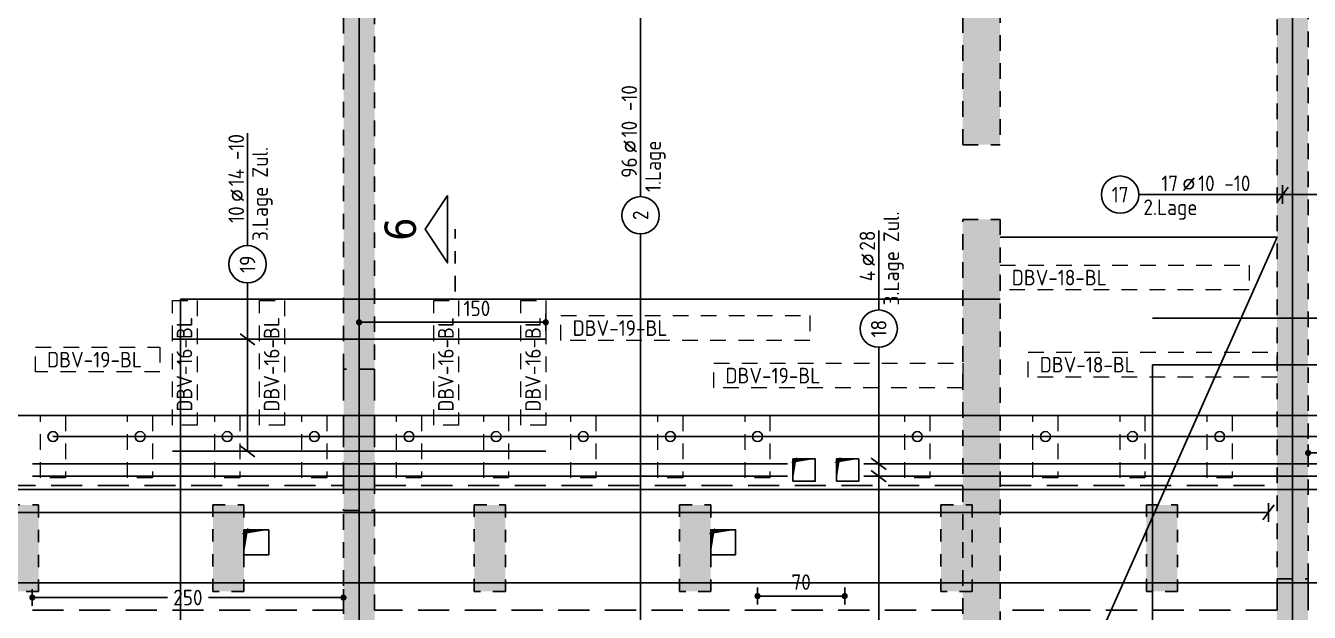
# Model space of a CAD drawing. Extents: x -4.3 to 79.3, y -6.3 to 34.2.
# Drawn here: x 19.38 to 29.69, y 17.61 to 22.33 of the extents above; entities that cross this region are included whole.
import ezdxf
from ezdxf.enums import TextEntityAlignment as Align

# ---------------------------------------------------------------- set-up
doc = ezdxf.new("R2010")
doc.units = 0
doc.header["$LTSCALE"] = 0.5
for name, pattern in [('AUSGEZOGEN', [1000.01, 1000, 0.01]), ('DASHED', [0.75, 0.5, -0.25]), ('DOT', [0.175, 0.05, -0.125]), ('HIDDEN', [0.375, 0.25, -0.125]), ('PUNKT', [0.175, 0.05, -0.125]), ('STRICHLINIE', [0.75, 0.5, -0.25]), ('STRICHPUNKT2', [0.55, 0.25, -0.125, 0.05, -0.125]), ('VERDECKT', [0.375, 0.25, -0.125])]:
    doc.linetypes.add(name, pattern=pattern)
for name, color, linetype in [('1.UG', 7, 'Continuous'), ('ACHSEN', 7, 'Continuous'), ('BETON', 7, 'Continuous'), ('grau_mittel', 7, 'Continuous'), ('HILFE', 7, 'Continuous'), ('MASSE', 7, 'Continuous'), ('OBJEKT', 7, 'Continuous'), ('RND', 7, 'Continuous'), ('SCHATTEN', 7, 'Continuous'), ('SCHNITTE', 7, 'Continuous'), ('TWP_Auflager_Schraff', 7, 'Continuous'), ('VERDECKT', 7, 'Continuous'), ('VERDECKT2', 7, 'Continuous')]:
    doc.layers.add(name, color=color, linetype=linetype)
doc.layers.add('NOPLOT', color=7, linetype='Continuous', plot=False)
doc.styles.add('helv', font='tahoma.ttf')
doc.styles.add('txt', font='isocp.shx')
doc.dimstyles.new('DOT_I', dxfattribs={"dimscale": 0.5, "dimtxt": 0.25, "dimasz": 0.25, "dimexe": 0.1, "dimexo": 0.3, "dimgap": 0.1, "dimtad": 1, "dimdec": 3, "dimzin": 3, "dimtxsty": 'txt', "dimblk": 'DOT', "dimblk1": 'DOT', "dimblk2": 'DOT', "dimsah": 1, "dimcen": 0.1, "dimse1": 1, "dimse2": 1, "dimazin": 0, "dimtfac": 1, "dimtdec": 4, "dimtix": 1, "dimtmove": 2, "dimatfit": 3, "dimfxl": 0, "dimtvp": 1, "dimtolj": 1, "dimtzin": 0, "dimarcsym": 0})

# ---------------------------------------------------------------- blocks, each defined once
blk = doc.blocks.new('lei_gre')
at = {"layer": 'RND', "color": 7, "linetype": 'Continuous'}
for p, q in [((-0.09, -0.12), (0.09, 0.12)), ((0, 0.15), (0, -0.15))]:
    blk.add_line(p, q, dxfattribs=at)
blk = doc.blocks.new('RND_LEI')
at = {"layer": 'RND', "color": 7, "linetype": 'Continuous'}
blk.add_line((1.022, 0.066), (1.19, 0.27), dxfattribs=at)
for centre, radius in [((0, 0), 0.3), ((1.106, 0.168), 0.075)]:
    blk.add_circle(centre, radius, dxfattribs=at)
at = {"layer": 'RND', "color": 7, "linetype": 'Continuous', "style": 'txt'}
blk.add_attdef('ANZ', text='', height=0.25, dxfattribs=at).set_placement((0.931, 0.057), align=Align.RIGHT)
for tag, p in [('DUM', (1.253, 0.057)), ('ABSTD', (1.674, 0.057)), ('POSTXT', (0.374, -0.327))]:
    blk.add_attdef(tag, p, '', height=0.25, dxfattribs=at)
blk.add_attdef('POSL', text='', height=0.25, dxfattribs=at).set_placement((0, 0), align=Align.MIDDLE)
blk = doc.blocks.new('DOT')
at = {"layer": 'MASSE', "color": 7, "linetype": 'Continuous'}
for p, q in [((0, 0), (-1, 0)), ((0, 0.54), (0, -0.54))]:
    blk.add_line(p, q, dxfattribs=at)
at = {"layer": 'MASSE', "color": 7, "linetype": 'Continuous', "const_width": 0.2}
blk.add_lwpolyline([(-0.1, 0, 1), (0.1, 0, 1)], format="xyb", close=True, dxfattribs=at)
blk = doc.blocks.new('*D39')
at = {"layer": 'Defpoints', "color": 0, "linetype": 'AUSGEZOGEN', "transparency": 16777216}
for p in [(29.679, 18.894), (29.679, 18.894), (30.679, 18.894)]:
    blk.add_point(p, dxfattribs=at)
at = {"layer": 'MASSE', "color": 0, "linetype": 'AUSGEZOGEN', "lineweight": -2, "transparency": 16777216}
for p, q in [((29.804, 18.894), (30.075, 18.894)), ((30.554, 18.894), (30.375, 18.894))]:
    blk.add_line(p, q, dxfattribs=at)
at = {"layer": 'MASSE', "color": 0, "linetype": 'AUSGEZOGEN', "lineweight": -2, "transparency": 16777216, "xscale": 0.125, "yscale": 0.125, "zscale": 0.125, "rotation": 180}
blk.add_blockref('DOT', (29.679, 18.894), dxfattribs=at)
at = {"layer": 'MASSE', "color": 0, "linetype": 'AUSGEZOGEN', "lineweight": -2, "transparency": 16777216, "xscale": 0.125, "yscale": 0.125, "zscale": 0.125}
blk.add_blockref('DOT', (30.679, 18.894), dxfattribs=at)
at = {"layer": 'MASSE', "color": 0, "linetype": 'AUSGEZOGEN', "transparency": 16777216, "insert": (30.225, 18.894), "char_height": 0.125, "attachment_point": 5, "style": 'txt'}
blk.add_mtext('\\A1;100', dxfattribs=at)
blk = doc.blocks.new('*D40')
at = {"layer": 'Defpoints', "color": 0, "linetype": 'AUSGEZOGEN', "transparency": 16777216}
for p in [(22.054, 19.944), (22.054, 19.944), (23.554, 19.944)]:
    blk.add_point(p, dxfattribs=at)
at = {"layer": 'MASSE', "color": 0, "linetype": 'AUSGEZOGEN', "lineweight": -2, "transparency": 16777216}
blk.add_line((23.429, 19.944), (22.179, 19.944), dxfattribs=at)
at = {"layer": 'MASSE', "color": 0, "linetype": 'AUSGEZOGEN', "lineweight": -2, "transparency": 16777216, "xscale": 0.125, "yscale": 0.125, "zscale": 0.125, "rotation": 180}
blk.add_blockref('DOT', (22.054, 19.944), dxfattribs=at)
at = {"layer": 'MASSE', "color": 0, "linetype": 'AUSGEZOGEN', "lineweight": -2, "transparency": 16777216, "xscale": 0.125, "yscale": 0.125, "zscale": 0.125}
blk.add_blockref('DOT', (23.554, 19.944), dxfattribs=at)
at = {"layer": 'MASSE', "color": 0, "linetype": 'AUSGEZOGEN', "transparency": 16777216, "insert": (23.001, 20.056), "char_height": 0.125, "attachment_point": 5, "style": 'txt'}
blk.add_mtext('\\A1;150', dxfattribs=at)
blk = doc.blocks.new('*D43')
at = {"layer": 'Defpoints', "color": 0, "linetype": 'AUSGEZOGEN', "transparency": 16777216}
for p in [(19.429, 17.732), (19.429, 17.732), (21.929, 17.732)]:
    blk.add_point(p, dxfattribs=at)
at = {"layer": 'MASSE', "color": 0, "linetype": 'AUSGEZOGEN', "lineweight": -2, "transparency": 16777216}
for p, q in [((19.554, 17.732), (20.515, 17.732)), ((21.804, 17.732), (20.844, 17.732))]:
    blk.add_line(p, q, dxfattribs=at)
at = {"layer": 'MASSE', "color": 0, "linetype": 'AUSGEZOGEN', "lineweight": -2, "transparency": 16777216, "xscale": 0.125, "yscale": 0.125, "zscale": 0.125, "rotation": 180}
blk.add_blockref('DOT', (19.429, 17.732), dxfattribs=at)
at = {"layer": 'MASSE', "color": 0, "linetype": 'AUSGEZOGEN', "lineweight": -2, "transparency": 16777216, "xscale": 0.125, "yscale": 0.125, "zscale": 0.125}
blk.add_blockref('DOT', (21.929, 17.732), dxfattribs=at)
at = {"layer": 'MASSE', "color": 0, "linetype": 'AUSGEZOGEN', "transparency": 16777216, "insert": (20.679, 17.732), "char_height": 0.125, "attachment_point": 5, "style": 'txt'}
blk.add_mtext('\\A1;250', dxfattribs=at)
blk = doc.blocks.new('SCHN-1')
at = {"layer": 'SCHNITTE', "color": 5, "linetype": 'Continuous'}
blk.add_lwpolyline([(0.54, 0.125), (0, 0.485), (-0.54, 0.125)], close=True, dxfattribs=at)
at = {"layer": 'SCHNITTE', "color": 6, "linetype": 'Continuous', "style": 'helv'}
blk.add_attdef('SCHN-1', text='', height=0.5, dxfattribs=at).set_placement((0, 0.635), align=Align.CENTER)
blk = doc.blocks.new('*D74')
at = {"layer": 'Defpoints', "color": 0, "linetype": 'AUSGEZOGEN', "transparency": 16777216}
for p in [(25.256, 17.744), (25.256, 17.744), (25.956, 17.744)]:
    blk.add_point(p, dxfattribs=at)
at = {"layer": 'MASSE', "color": 0, "linetype": 'AUSGEZOGEN', "lineweight": -2, "transparency": 16777216}
blk.add_line((25.831, 17.744), (25.381, 17.744), dxfattribs=at)
at = {"layer": 'MASSE', "color": 0, "linetype": 'AUSGEZOGEN', "lineweight": -2, "transparency": 16777216, "xscale": 0.125, "yscale": 0.125, "zscale": 0.125, "rotation": 180}
blk.add_blockref('DOT', (25.256, 17.744), dxfattribs=at)
at = {"layer": 'MASSE', "color": 0, "linetype": 'AUSGEZOGEN', "lineweight": -2, "transparency": 16777216, "xscale": 0.125, "yscale": 0.125, "zscale": 0.125}
blk.add_blockref('DOT', (25.956, 17.744), dxfattribs=at)
at = {"layer": 'MASSE', "color": 0, "linetype": 'AUSGEZOGEN', "transparency": 16777216, "insert": (25.606, 17.856), "char_height": 0.125, "attachment_point": 5, "style": 'txt'}
blk.add_mtext('\\A1;70', dxfattribs=at)

msp = doc.modelspace()

# ---------------------------------------------------------------- hatches: boundary and pattern name
at = {"layer": '1.UG', "linetype": 'DOT'}
h = msp.add_hatch(dxfattribs=at)
h.set_pattern_fill('DOTS', scale=0.05, double=1)
h.set_pattern_definition([(0, (-9.57269, -49.19887), (0.0396875, 0.079375), [0, -0.079375])])
h.paths.add_polyline_path([(32.3895, 13.9513), (32.3895, 13.7013), (33.9795, 13.7013), (33.9795, 11.7263), (32.3895, 11.7263), (32.3895, 11.4763), (37.1795, 11.4763), (37.1795, 12.1863), (36.9295, 12.1863), (36.9295, 11.7263), (34.2295, 11.7263), (34.2295, 13.7013), (36.9295, 13.7013), (36.9295, 13.2363), (37.1795, 13.2363), (37.1795, 14.101), (36.9295, 14.101), (36.9295, 13.9513)], flags=17)
h.paths.add_polyline_path([(13.3545, 11.4763), (13.3545, 11.7263), (9.5895, 11.7263), (9.5895, 11.4763)], flags=17)
h.paths.add_polyline_path([(4.6895, 13.8713), (4.6895, 25.6763), (8.1795, 25.6763), (8.1795, 17.7263), (9.5545, 17.7263), (9.5545, 17.9763), (8.4295, 17.9763), (8.4295, 25.6763), (10.6795, 25.6763), (10.6795, 24.4363), (10.9295, 24.4363), (10.9295, 25.9763), (4.5295, 25.9763), (4.5295, 18.9013), (4.4795, 18.9013), (4.4795, 14.1713), (4.0245, 14.1713), (4.0245, 13.8713)])
h.paths.add_polyline_path([(10.9295, 23.3013), (10.6795, 23.3013), (10.6795, 17.7263), (10.9295, 17.7263)])
h.paths.add_polyline_path([(43.1545, 11.7513), (43.1545, 11.4513), (43.4545, 11.4513), (43.4545, 11.7513)])
h.paths.add_polyline_path([(43.4545, 18.4763), (43.1545, 18.4763), (43.1545, 17.7263), (43.4545, 17.7263)])
h.paths.add_polyline_path([(43.4545, 25.9763), (36.9295, 25.9763), (36.9295, 24.4363), (37.1795, 24.4363), (37.1795, 25.6763), (39.4295, 25.6763), (39.4295, 17.9763), (38.3045, 17.9763), (38.3045, 17.7263), (39.6795, 17.7263), (39.6795, 25.6763), (43.1545, 25.6763), (43.1545, 20.9763), (43.4545, 20.9763)])
h.paths.add_polyline_path([(36.9295, 17.9763), (35.8795, 17.9763), (35.8795, 17.7263), (37.1795, 17.7263), (37.1795, 23.3013), (36.9295, 23.3013)])
h.paths.add_polyline_path([(34.2295, 17.7813), (34.4795, 17.7813), (34.4795, 18.4763), (34.2295, 18.4763)])
h.paths.add_polyline_path([(32.3795, 18.4763), (32.1295, 18.4763), (32.1295, 17.7813), (32.3795, 17.7813)])
h.paths.add_polyline_path([(30.7295, 18.4763), (30.4795, 18.4763), (30.4795, 17.7813), (30.7295, 17.7813)])
h.paths.add_polyline_path([(28.6295, 18.4763), (28.3795, 18.4763), (28.3795, 17.7813), (28.6295, 17.7813)])
h.paths.add_polyline_path([(26.7295, 17.7813), (26.9795, 17.7813), (26.9795, 18.4763), (26.7295, 18.4763)])
h.paths.add_polyline_path([(24.6295, 17.7813), (24.8795, 17.7813), (24.8795, 18.4763), (24.6295, 18.4763)])
h.paths.add_polyline_path([(22.9795, 17.7813), (23.2295, 17.7813), (23.2295, 18.4763), (22.9795, 18.4763)])
h.paths.add_polyline_path([(21.1295, 18.4763), (20.8795, 18.4763), (20.8795, 17.7813), (21.1295, 17.7813)])
h.paths.add_polyline_path([(19.2295, 17.7813), (19.4795, 17.7813), (19.4795, 18.4763), (19.2295, 18.4763)])
h.paths.add_polyline_path([(17.1295, 17.7813), (17.3795, 17.7813), (17.3795, 18.4763), (17.1295, 18.4763)])
h.paths.add_polyline_path([(15.7295, 18.4763), (15.4795, 18.4763), (15.4795, 17.7813), (15.7295, 17.7813)])
h.paths.add_polyline_path([(13.6295, 18.4763), (13.3795, 18.4763), (13.3795, 17.7813), (13.6295, 17.7813)])
h.paths.add_polyline_path([(14.7045, 25.9763), (14.4045, 25.9763), (14.4045, 25.6763), (14.7045, 25.6763)])
h.paths.add_polyline_path([(21.9045, 25.6763), (22.2045, 25.6763), (22.2045, 25.9763), (21.9045, 25.9763)])
h.paths.add_polyline_path([(29.7045, 25.9763), (29.4045, 25.9763), (29.4045, 25.6763), (29.7045, 25.6763)])
h.paths.add_polyline_path([(31.1045, 11.7263), (19.0295, 11.7263), (19.0295, 15.8513), (20.2295, 15.8513), (20.2295, 16.1013), (17.4645, 16.1013), (17.4645, 15.8513), (17.6145, 15.8513), (17.6145, 14.6613), (14.7645, 14.6613), (14.7645, 15.8513), (16.5795, 15.8513), (16.5795, 16.1013), (8.1795, 16.1013), (8.1795, 11.4763), (8.5795, 11.4763), (8.5795, 11.7263), (8.4295, 11.7263), (8.4295, 15.8513), (14.5145, 15.8513), (14.5145, 11.7263), (14.3645, 11.7263), (14.3645, 11.4763), (14.9145, 11.4763), (14.9145, 11.7263), (14.7645, 11.7263), (14.7645, 14.4113), (17.8645, 14.4113), (17.8645, 15.8513), (18.7795, 15.8513), (18.7795, 11.7263), (15.9245, 11.7263), (15.9245, 11.4763), (31.5045, 11.4763), (31.5045, 11.7263), (31.3545, 11.7263), (31.3545, 13.7013), (31.5045, 13.7013), (31.5045, 13.9513), (31.3545, 13.9513), (31.3545, 15.8513), (36.9295, 15.8513), (36.9295, 14.986), (37.1795, 14.986), (37.1795, 16.1013), (31.1045, 16.1013)])
h.paths.add_polyline_path([(4.4795, 10.4763), (4.6895, 10.4763), (4.6895, 11.8213), (4.0245, 11.8213), (4.0245, 11.5213), (4.4795, 11.5213)])
at = {"layer": 'grau_mittel'}
h = msp.add_hatch(color=61, dxfattribs=at)
h.paths.add_polyline_path([(11.7045, 14.2263), (11.7045, 13.9763), (13.7145, 13.9763), (13.7145, 14.2263)])
h.paths.add_polyline_path([(20.7295, 14.2263), (20.7295, 13.9763), (22.6795, 13.9763), (22.6795, 14.2263), (22.1795, 14.2263), (22.1795, 18.4313), (21.9295, 18.4313), (21.9295, 14.2263)])
h.paths.add_polyline_path([(17.6145, 14.2263), (17.6145, 14.1613), (17.3645, 14.1613), (17.3645, 14.2263), (15.0145, 14.2263), (15.0145, 14.1613), (14.7645, 14.1613), (14.7645, 14.2263), (13.7145, 14.2263), (13.7145, 13.9763), (20.1295, 13.9763), (20.1295, 14.2263)])
h.paths.add_polyline_path([(26.9045, 21.3712), (27.2045, 21.3712), (27.2045, 26.9763), (26.9045, 26.9763), (26.9045, 25.9763), (24.5595, 25.9763), (24.5595, 25.6763), (26.9045, 25.6763)])
h.paths.add_polyline_path([(27.2045, 20.7712), (26.9045, 20.7712), (26.9045, 14.2263), (23.2795, 14.2263), (23.2795, 13.9763), (27.2045, 13.9763)])
h = msp.add_hatch(color=61, dxfattribs=at)
h.paths.add_polyline_path([(37.6895, 21.7263), (37.6895, 21.4763), (37.7995, 21.4763), (37.7995, 21.7263)])
h.paths.add_polyline_path([(16.9295, 10.4763), (17.1795, 10.4763), (17.1795, 11.4763), (17.4145, 11.4763), (17.4145, 11.7263), (16.7945, 11.7263), (16.7945, 11.4763), (16.9295, 11.4763)])
h.paths.add_polyline_path([(8.1795, 17.1262), (8.4295, 17.1262), (8.4295, 17.3163), (8.1795, 17.3163)])
h.paths.add_polyline_path([(8.4295, 16.9262), (8.1795, 16.9262), (8.1795, 15.8013), (4.7545, 15.8013), (4.7545, 18.6513), (8.1795, 18.6513), (8.1795, 18.4513), (8.4295, 18.4513), (8.4295, 19.0513), (8.1795, 19.0513), (8.1795, 18.9013), (4.7545, 18.9013), (4.7545, 25.6763), (8.1795, 25.6763), (8.1795, 20.5513), (8.4295, 20.5513), (8.4295, 25.9763), (4.4545, 25.9763), (4.4545, 18.9013), (4.4045, 18.9013), (4.4045, 10.4763), (4.7545, 10.4763), (4.7545, 11.4763), (8.5495, 11.4763), (8.5495, 11.7263), (8.4295, 11.7263), (8.4295, 12.4713), (8.1795, 12.4713), (8.1795, 11.7263), (4.7545, 11.7263), (4.7545, 15.5513), (8.1795, 15.5513), (8.1795, 14.4813), (8.4295, 14.4813)])
h.paths.add_polyline_path([(11.4295, 11.7263), (11.4295, 11.4763), (14.7845, 11.4763), (14.7845, 11.7263)])
h.paths.add_polyline_path([(11.1295, 11.4763), (11.1295, 11.7263), (10.5595, 11.7263), (10.5595, 11.4763), (10.6795, 11.4763), (10.6795, 10.4763), (10.9295, 10.4763), (10.9295, 11.4763)])
h.paths.add_polyline_path([(19.6245, 11.4763), (19.6245, 11.7263), (19.4245, 11.7263), (19.4245, 11.4763)])
h.paths.add_polyline_path([(27.2845, 11.4763), (27.2845, 11.7263), (19.9244, 11.7263), (19.9244, 11.4763)])
h.paths.add_polyline_path([(31.7545, 13.7013), (32.1545, 13.7013), (32.1545, 13.9513), (32.0045, 13.9513), (32.0045, 15.6512), (31.7545, 15.6512)])
h.paths.add_polyline_path([(34.2295, 13.5012), (33.9795, 13.5012), (33.9795, 11.7263), (32.0045, 11.7263), (32.0045, 13.5011), (31.7545, 13.5011), (31.7545, 11.7263), (29.6795, 11.7263), (29.6795, 12.3463), (29.4295, 12.3463), (29.4295, 11.7263), (27.5845, 11.7263), (27.5845, 11.4763), (30.0545, 11.4763), (30.0545, 10.4763), (30.3045, 10.4763), (30.3045, 11.4763), (36.9295, 11.4763), (36.9295, 10.4763), (37.1795, 10.4763), (37.1795, 12.1863), (36.9295, 12.1863), (36.9295, 11.7263), (34.2295, 11.7263)])
h.paths.add_polyline_path([(36.7795, 16.1013), (36.7795, 15.8513), (36.9295, 15.8513), (36.9295, 14.9863), (37.1795, 14.9863), (37.1795, 16.1013)])
h.paths.add_polyline_path([(37.1795, 13.4862), (37.0995, 13.4862), (37.0995, 13.6362), (37.1795, 13.6362), (37.1795, 14.1013), (36.9295, 14.1013), (36.9295, 13.9513), (34.2295, 13.9512), (34.2295, 15.8513), (36.5295, 15.8513), (36.5295, 16.1013), (33.0395, 16.1013), (33.0395, 15.8513), (33.9795, 15.8512), (33.9795, 13.9513), (33.0395, 13.9513), (33.0395, 13.7013), (36.9295, 13.7013), (36.9295, 13.2363), (37.1795, 13.2363)])
h.paths.add_polyline_path([(36.5295, 18.3513), (36.5295, 18.6013), (35.7495, 18.6013), (35.7495, 18.3513)])
h.paths.add_polyline_path([(36.8295, 18.6013), (36.8295, 18.3513), (37.7995, 18.3513), (37.7995, 18.6013), (37.1795, 18.6013), (37.1795, 20.2463), (36.9295, 20.2463), (36.9295, 18.6013)])
h.paths.add_polyline_path([(29.9795, 18.6013), (29.9795, 18.3513), (30.8645, 18.3513), (30.8645, 18.6013)])
h.paths.add_polyline_path([(32.1545, 16.1013), (29.4295, 16.1013), (29.4295, 13.3563), (29.6795, 13.3563), (29.6795, 15.8513), (31.7545, 15.8513), (31.7545, 15.8512), (32.0045, 15.8512), (32.0045, 15.8513), (32.1545, 15.8513)])
h.paths.add_polyline_path([(31.5595, 25.7762), (31.5595, 25.6763), (35.0495, 25.6763), (35.0495, 25.7762), (35.2495, 25.7762), (35.2495, 25.6763), (36.9295, 25.6763), (36.9295, 20.5463), (37.1795, 20.5463), (37.1795, 21.4763), (37.5895, 21.4763), (37.5895, 21.7263), (37.1795, 21.7263), (37.1795, 25.6763), (39.4295, 25.6763), (39.4295, 21.7263), (38.8095, 21.7263), (38.8095, 21.4763), (39.4295, 21.4763), (39.4295, 18.6013), (38.8095, 18.6013), (38.8095, 18.3513), (39.4295, 18.3513), (39.4295, 18.1513), (39.6795, 18.1513), (39.6795, 25.6763), (43.1545, 25.6763), (43.1545, 16.5013), (39.6795, 16.5013), (39.6795, 16.6513), (39.4295, 16.6513), (39.4295, 15.2513), (39.6795, 15.2513), (39.6795, 15.6263), (39.5795, 15.6263), (39.5795, 15.9763), (39.6795, 15.9763), (39.6795, 16.2513), (43.1545, 16.2513), (43.1545, 11.4263), (39.6795, 11.4263), (39.6795, 12.2263), (39.4295, 12.2263), (39.4295, 11.0263), (39.6795, 11.0263), (39.6795, 11.1763), (43.1545, 11.1763), (43.1545, 10.4763), (43.4545, 10.4763), (43.4545, 25.9763), (29.4295, 25.9763), (29.4295, 17.8813), (29.6795, 17.8813), (29.6795, 25.6763), (31.3595, 25.6763), (31.3595, 25.7762)])
h = msp.add_hatch(color=61, dxfattribs=at)
h.paths.add_polyline_path([(22.1795, 19.5663), (21.9295, 19.5663), (21.9295, 18.4313), (22.1795, 18.4313)])
h.paths.add_polyline_path([(22.1795, 24.0413), (21.9295, 24.0413), (21.9295, 19.5663), (22.1795, 19.5663)])
h.paths.add_polyline_path([(22.1795, 25.1763), (21.9295, 25.1763), (21.9295, 24.0413), (22.1795, 24.0413)])
msp.add_hatch(color=61, dxfattribs=at).paths.add_polyline_path([(29.4295, 16.6312), (29.6795, 16.6312), (29.6795, 17.8813), (29.4295, 17.8813)])

# ---------------------------------------------------------------- linework, layer by layer
at = {"layer": '1.UG', "color": 7, "linetype": 'PUNKT', "lineweight": -2}
for points in [[(19.2295, 18.4763), (19.4795, 18.4763), (19.4795, 17.7813), (19.2295, 17.7813)], [(20.8795, 18.4763), (21.1295, 18.4763), (21.1295, 17.7813), (20.8795, 17.7813)], [(22.9795, 18.4763), (23.2295, 18.4763), (23.2295, 17.7813), (22.9795, 17.7813)], [(24.6295, 18.4763), (24.8795, 18.4763), (24.8795, 17.7813), (24.6295, 17.7813)], [(26.7295, 18.4763), (26.9795, 18.4763), (26.9795, 17.7813), (26.7295, 17.7813)], [(28.3795, 18.4763), (28.6295, 18.4763), (28.6295, 17.7813), (28.3795, 17.7813)]]:
    msp.add_lwpolyline(points, close=True, dxfattribs=at)
at = {"layer": 'ACHSEN', "color": 140, "linetype": 'AUSGEZOGEN'}
for p, q in [((22.0545, 27.4763), (22.0545, 10.4763)), ((29.5545, 27.4763), (29.5545, 10.4763)), ((43.4545, 17.8513), (2.2545, 17.8513))]:
    msp.add_line(p, q, dxfattribs=at)
at = {"layer": 'BETON', "color": 6, "linetype": 'AUSGEZOGEN'}
for points in [[(25.5395, 18.6663), (25.7195, 18.6663), (25.7195, 18.8463), (25.5395, 18.8463)], [(25.8895, 18.6663), (26.0695, 18.6663), (26.0695, 18.8463), (25.8895, 18.8463)], [(21.3295, 18.2763), (21.1295, 18.2763), (21.1295, 18.0763), (21.3295, 18.0763)], [(25.0795, 18.0762), (24.8795, 18.0762), (24.8795, 18.2763), (25.0795, 18.2763)]]:
    msp.add_lwpolyline(points, close=True, dxfattribs=at)
at = {"layer": 'HILFE', "color": 102, "linetype": 'AUSGEZOGEN'}
msp.add_line((19.5951, 19.0261), (30.6593, 19.0261), dxfattribs=at)
at = {"layer": 'NOPLOT', "color": 191, "linetype": 'Continuous'}
for p in [(27.2045, 20.6288), (27.2045, 15.6299)]:
    msp.add_line(p, (29.4295, 20.6288), dxfattribs=at)
at = {"layer": 'NOPLOT', "color": 191, "linetype": 'AUSGEZOGEN'}
for p, q in [((20.6195, 16.1288), (20.6195, 20.1288)), ((20.6195, 20.1288), (27.2045, 20.1288)), ((28.4295, 19.9763), (36.9295, 19.9763)), ((28.4295, 19.6013), (28.4295, 16.1013)), ((28.4295, 19.6013), (36.9295, 19.6013)), ((10.9545, 19.1948), (30.6568, 19.1948)), ((30.5341, 18.6013), (12.3956, 18.6013))]:
    msp.add_line(p, q, dxfattribs=at)
at = {"layer": 'OBJEKT', "color": 7, "linetype": 'DASHED'}
for p, q in [((10.9545, 18.6313), (21.9295, 18.6313)), ((22.1795, 18.6313), (26.9045, 18.6313)), ((27.2045, 18.6313), (29.4295, 18.6313)), ((21.9295, 17.6313), (10.9545, 17.6313)), ((26.9045, 17.6313), (22.1795, 17.6313)), ((29.4295, 17.6313), (27.2045, 17.6313))]:
    msp.add_line(p, q, dxfattribs=at)
at = {"layer": 'RND', "color": 7, "linetype": 'AUSGEZOGEN'}
for p, q in [((24.3157, 25.6258), (24.3157, 20.9539)), ((21.1582, 20.5608), (21.1582, 21.4629)), ((29.4744, 20.9699), (28.3188, 20.9699)), ((28.3188, 20.9699), (29.225, 20.9699)), ((31.0775, 20.9699), (29.4744, 20.9699)), ((24.3157, 20.6539), (24.3157, 16.1567)), ((26.229, 20.043), (26.229, 20.683)), ((17.9892, 18.4167), (29.3602, 18.4167))]:
    msp.add_line(p, q, dxfattribs=at)
at = {"layer": 'RND', "color": 102, "linetype": 'AUSGEZOGEN'}
for p, q in [((21.1582, 20.2608), (21.1582, 18.9074)), ((26.229, 17.4501), (26.229, 19.743))]:
    msp.add_line(p, q, dxfattribs=at)
at = {"layer": 'RND', "color": 1, "linetype": 'AUSGEZOGEN'}
for points in [[(20.5545, 19.8074), (23.5545, 19.8074)], [(20.5545, 18.9074), (23.5545, 18.9074)], [(19.4295, 18.8074), (25.4954, 18.8074)], [(26.1103, 18.8074), (30.6795, 18.8074)], [(19.4295, 18.7074), (25.4954, 18.7074)], [(26.1103, 18.7074), (30.6795, 18.7074)]]:
    msp.add_lwpolyline(points, dxfattribs=at)
at = {"layer": 'RND', "color": 7, "linetype": 'AUSGEZOGEN'}
for centre in [(19.5951, 19.0261), (20.2951, 19.0261), (20.9951, 19.0261), (21.6951, 19.0261), (22.4555, 19.0261), (23.1555, 19.0261), (23.8555, 19.0261), (24.5555, 19.0261), (25.2555, 19.0261), (26.5393, 19.0261), (27.5686, 19.0261), (28.2686, 19.0261), (28.9686, 19.0261)]:
    msp.add_circle(centre, 0.04, dxfattribs=at)
at = {"layer": 'SCHATTEN', "color": 1, "linetype": 'AUSGEZOGEN'}
for points in [[(25.5395, 18.6663, 0, 0.0294, 0), (25.5541, 18.8451, 0, 0, 0), (25.5407, 18.8316, 0.0294, 0, 0), (25.7195, 18.8463, 0, 0, 0)], [(25.8895, 18.6663, 0, 0.0294, 0), (25.9041, 18.8451, 0, 0, 0), (25.8907, 18.8316, 0.0294, 0, 0), (26.0695, 18.8463, 0, 0, 0)], [(21.1295, 18.0763, 0, 0.0326, 0), (21.1457, 18.2749, 0, 0, 0), (21.1308, 18.26, 0.0326, 0, 0), (21.3295, 18.2763, 0, 0, 0)], [(24.8795, 18.0763, 0, 0.0326, 0), (24.8957, 18.2749, 0, 0, 0), (24.8808, 18.26, 0.0326, 0, 0), (25.0795, 18.2763, 0, 0, 0)]]:
    msp.add_lwpolyline(points, format="xyseb", dxfattribs=at)
at = {"layer": 'SCHNITTE', "color": 5, "linetype": 'STRICHPUNKT2'}
msp.add_line((22.8273, 20.192), (22.8273, 20.692), dxfattribs=at)
at = {"layer": 'TWP_Auflager_Schraff', "color": 171, "linetype": 'HIDDEN', "lineweight": 0}
for points in [[(29.2045, 20.4042), (29.2045, 20.2042), (27.2045, 20.2042), (27.2045, 20.4042)], [(20.5545, 20.1187), (20.7545, 20.1187), (20.7545, 19.1187), (20.5545, 19.1187)], [(21.2545, 20.1187), (21.4545, 20.1187), (21.4545, 19.1187), (21.2545, 19.1187)], [(22.6545, 20.1187), (22.8545, 20.1187), (22.8545, 19.1187), (22.6545, 19.1187)], [(23.3545, 20.1187), (23.5545, 20.1187), (23.5545, 19.1187), (23.3545, 19.1187)], [(25.6764, 19.9984), (25.6764, 19.7984), (23.6764, 19.7984), (23.6764, 19.9984)], [(20.4545, 19.7448), (20.4545, 19.5448), (19.4545, 19.5448), (19.4545, 19.7448)], [(29.4295, 19.7042), (29.4295, 19.5042), (27.4295, 19.5042), (27.4295, 19.7042)], [(26.9045, 19.6167), (26.9045, 19.4167), (24.9045, 19.4167), (24.9045, 19.6167)], [(19.4951, 19.1948), (19.6951, 19.1948), (19.6951, 18.6948), (19.4951, 18.6948)], [(20.1951, 19.1948), (20.3951, 19.1948), (20.3951, 18.6948), (20.1951, 18.6948)], [(20.8951, 19.1948), (21.0951, 19.1948), (21.0951, 18.6948), (20.8951, 18.6948)], [(21.5951, 19.1948), (21.7951, 19.1948), (21.7951, 18.6948), (21.5951, 18.6948)], [(22.3555, 19.1948), (22.5555, 19.1948), (22.5555, 18.6948), (22.3555, 18.6948)], [(23.0555, 19.1948), (23.2555, 19.1948), (23.2555, 18.6948), (23.0555, 18.6948)], [(23.7555, 19.1948), (23.9555, 19.1948), (23.9555, 18.6948), (23.7555, 18.6948)], [(24.4555, 19.1948), (24.6555, 19.1948), (24.6555, 18.6948), (24.4555, 18.6948)], [(25.1555, 19.1948), (25.3555, 19.1948), (25.3555, 18.6948), (25.1555, 18.6948)], [(26.4393, 19.1948), (26.6393, 19.1948), (26.6393, 18.6948), (26.4393, 18.6948)], [(27.4686, 19.1948), (27.6686, 19.1948), (27.6686, 18.6948), (27.4686, 18.6948)], [(28.1686, 19.1948), (28.3686, 19.1948), (28.3686, 18.6948), (28.1686, 18.6948)], [(28.8686, 19.1948), (29.0686, 19.1948), (29.0686, 18.6948), (28.8686, 18.6948)]]:
    msp.add_lwpolyline(points, close=True, dxfattribs=at)
at = {"layer": 'VERDECKT', "color": 7, "linetype": 'VERDECKT', "lineweight": -2}
for p, q in [((27.2045, 26.9763), (27.2045, 21.3712)), ((29.4295, 25.9763), (29.4295, 17.8813)), ((26.9045, 21.3712), (26.9045, 25.6763)), ((29.6795, 17.8813), (29.6795, 25.6763)), ((21.9295, 19.5663), (21.9295, 24.0413)), ((22.1795, 24.0413), (22.1795, 19.5663)), ((26.9045, 14.2263), (26.9045, 20.7712)), ((27.2045, 20.7712), (27.2045, 13.9763)), ((22.1795, 19.5663), (21.9295, 19.5663)), ((21.9295, 14.2263), (21.9295, 18.4313)), ((21.9295, 18.4313), (22.1795, 18.4313)), ((22.1795, 18.4313), (22.1795, 14.2263)), ((29.4295, 17.8813), (29.6795, 17.8813))]:
    msp.add_line(p, q, dxfattribs=at)
at = {"layer": 'VERDECKT', "color": 7, "linetype": 'HIDDEN'}
for p, q in [((26.9045, 21.3712), (27.2045, 21.3712)), ((26.9045, 20.7712), (27.2045, 20.7712))]:
    msp.add_line(p, q, dxfattribs=at)
at = {"layer": 'VERDECKT2', "color": 7, "linetype": 'STRICHLINIE', "lineweight": -2}
for p, q in [((21.9295, 19.5663), (21.9295, 18.4313)), ((22.1795, 19.5663), (22.1795, 18.4313)), ((29.4295, 17.8813), (29.4295, 16.6312)), ((29.6795, 17.8813), (29.6795, 16.6312))]:
    msp.add_line(p, q, dxfattribs=at)

# ---------------------------------------------------------------- block references
at = {"layer": 'RND', "color": 7, "linetype": 'AUSGEZOGEN', "xscale": 0.5, "yscale": 0.5, "zscale": 0.5, "rotation": 90}
for p, values in [((24.3157, 20.8039), {'POSL': '2', 'DUM': '10', 'ANZ': '96', 'ABSTD': '-10', 'POSTXT': '1.Lage'}), ((21.1582, 20.4108), {'POSL': '19', 'DUM': '14', 'ANZ': '10', 'ABSTD': '-10', 'POSTXT': '3.Lage Zul.'}), ((26.229, 19.893), {'POSL': '18', 'DUM': '28', 'ANZ': '4', 'POSTXT': '3.Lage Zul.'})]:
    msp.add_blockref('RND_LEI', p, dxfattribs=at).add_auto_attribs(values)
at = {"layer": 'RND', "color": 7, "linetype": 'AUSGEZOGEN', "xscale": 0.5, "yscale": 0.5, "zscale": 0.5}
msp.add_blockref('RND_LEI', (28.1688, 20.9699), dxfattribs=at).add_auto_attribs({'POSL': '17', 'DUM': '10', 'ANZ': '17', 'ABSTD': '-10', 'POSTXT': '2.Lage'})
for p, rotation in [((29.4744, 20.9699), 180), ((21.1582, 19.8074), 90), ((21.1582, 18.9074), 90), ((26.229, 18.8074), 90), ((26.229, 18.7074), 90)]:
    msp.add_blockref('lei_gre', p, dxfattribs=dict(at, rotation=rotation))
msp.add_blockref('lei_gre', (29.3602, 18.4167), dxfattribs=at)
at = {"layer": 'SCHNITTE', "color": 5, "linetype": 'STRICHPUNKT2', "xscale": 0.5, "yscale": 0.5, "zscale": 0.5, "rotation": 90}
msp.add_blockref('SCHN-1', (22.8273, 20.692), dxfattribs=at).add_auto_attribs({'SCHN-1': '6'})

# ---------------------------------------------------------------- texts
at = {"layer": 'TWP_Auflager_Schraff', "color": 171, "linetype": 'HIDDEN', "lineweight": 0, "style": 'txt'}
for s, p in [('DBV-18-BL', (27.2983, 20.2409)), ('DBV-19-BL', (23.7703, 19.8351)), ('DBV-19-BL', (19.5483, 19.5816)), ('DBV-18-BL', (27.5233, 19.5409)), ('DBV-19-BL', (24.9983, 19.4534))]:
    msp.add_text(s, height=0.125, dxfattribs=at).set_placement(p)
for p in [(20.7141, 19.226), (21.4141, 19.226), (22.8141, 19.226), (23.5141, 19.226)]:
    msp.add_text('DBV-16-BL', height=0.125, rotation=90, dxfattribs=at).set_placement(p)

# ---------------------------------------------------------------- dimensions: what is measured, and where the dimension line sits
at = {"layer": 'MASSE', "color": 7, "linetype": 'AUSGEZOGEN'}
for base, p1, p2, picture, middle in [((22.0545, 19.9436), (23.5545, 19.9436), (22.0545, 19.9436), '*D40', (23.0015, 20.0561)), ((29.6795, 18.8942), (30.6795, 18.8942), (29.6795, 18.8942), '*D39', (30.2249, 18.8942)), ((19.4295, 17.7318), (21.9295, 17.7318), (19.4295, 17.7318), '*D43', (20.6795, 17.7318))]:
    dim = msp.add_linear_dim(base=base, p1=p1, p2=p2, dimstyle='DOT_I', override={"dimdec": 0, "dimlfac": 100}, dxfattribs=at)
    dim.commit()
    dim.dimension.update_dxf_attribs({"geometry": picture, "text_midpoint": middle, "dimtype": 160})
dim = msp.add_linear_dim(base=(25.2555, 17.7435), p1=(25.9555, 17.7435), p2=(25.2555, 17.7435), dimstyle='DOT_I', override={"dimdec": 0, "dimlfac": 100}, dxfattribs=at)
dim.commit()
dim.dimension.update_dxf_attribs({"geometry": '*D74', "text_midpoint": (25.6055, 17.856)})

doc.saveas('drawing.dxf')
